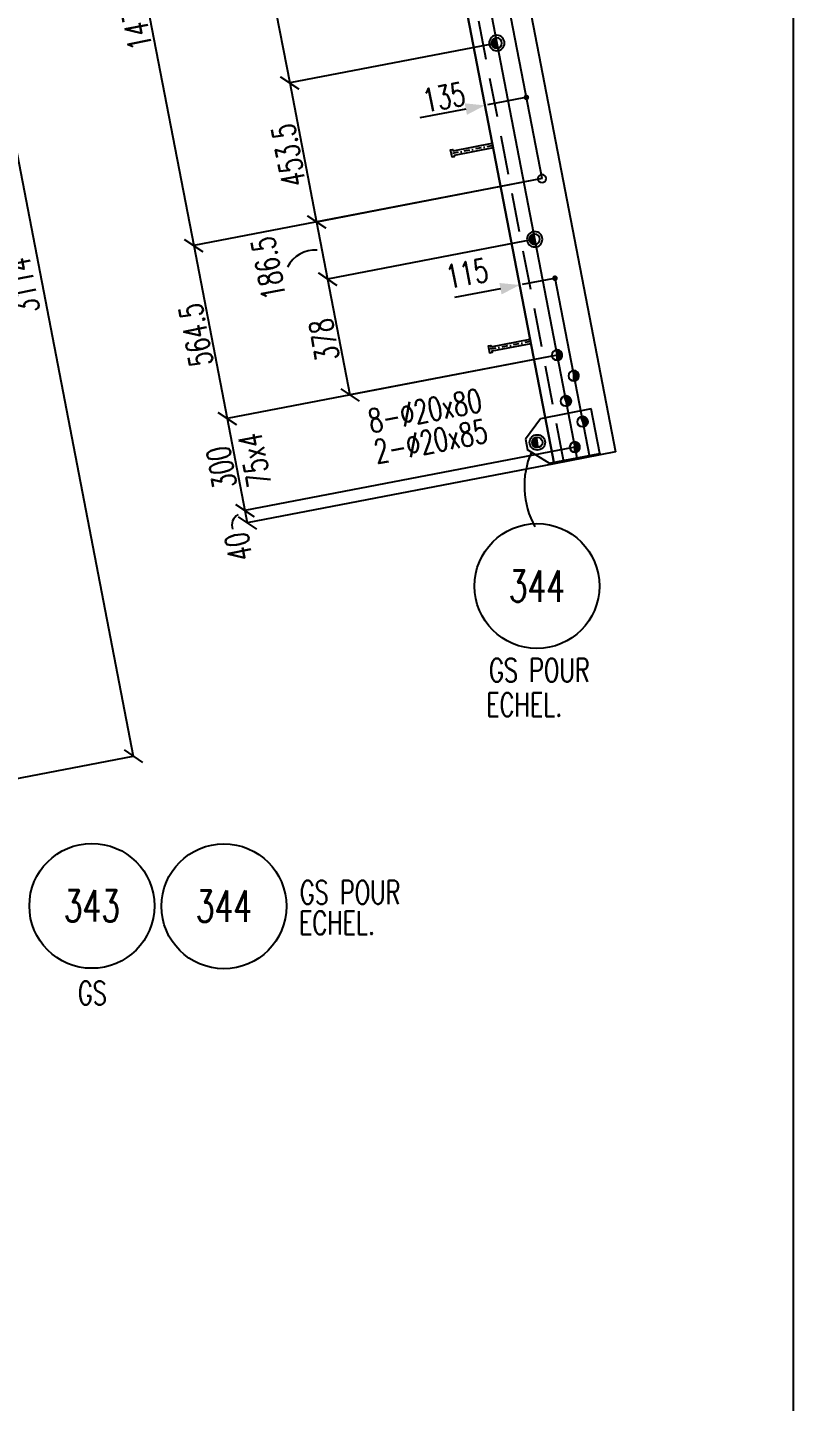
# Model space of a CAD drawing. Extents: x 550527 to 570802, y -97905 to -83555.
# Drawn here: x 568351 to 570802, y -91792 to -87392 of the extents above; entities that cross this region are included whole.
import ezdxf
from ezdxf.enums import TextEntityAlignment as Align

# ---------------------------------------------------------------- set-up
doc = ezdxf.new("R2010")
doc.units = 0
doc.header["$LTSCALE"] = 250
doc.header["$MEASUREMENT"] = 0
doc.linetypes.add('DASHDOT', pattern=[1, 0.5, -0.25, 0, -0.25])
doc.linetypes.add('DASHED', pattern=[0.75, 0.5, -0.25])
doc.layers.get('0').update_dxf_attribs({"linetype": 'CONTINUOUS'})
doc.layers.get('DEFPOINTS').update_dxf_attribs({"linetype": 'CONTINUOUS'})
for name, color, linetype in [('ASSI', 6, 'CONTINUOUS'), ('BOLLINI_1', 7, 'CONTINUOUS'), ('Echelon', 1, 'CONTINUOUS'), ('FORI', 2, 'CONTINUOUS'), ('LINEA_ANG', 2, 'CONTINUOUS'), ('LINEE_PIASTRA', 2, 'CONTINUOUS'), ('LINEE_PIASTRE', 2, 'CONTINUOUS'), ('LS', 7, 'CONTINUOUS'), ('MZ', 6, 'DASHDOT'), ('PIASTRE', 5, 'CONTINUOUS'), ('QT_MAL', 7, 'CONTINUOUS'), ('QT_MPR', 7, 'CONTINUOUS'), ('QT_MSP', 7, 'CONTINUOUS'), ('TESTI_A_P', 7, 'CONTINUOUS'), ('TRAT-Y', 7, 'DASHED')]:
    doc.layers.add(name, color=color, linetype=linetype)
doc.styles.add('QUOTE', font='ROMANS8.SHX', dxfattribs={"width": 0.7})
doc.styles.add('RQL', font='ROMANS8.SHX', dxfattribs={"width": 0.7})
doc.styles.add('RS', font='ROMANS8.shx', dxfattribs={"width": 0.7})
doc.styles.get("Standard").update_dxf_attribs({"font": 'ROMANS8.SHX', "width": 0.7})
doc.dimstyles.new('FRECCE1', dxfattribs={"dimtxt": 75, "dimasz": 8.33, "dimexe": 0, "dimexo": 0, "dimgap": 1, "dimtad": 1, "dimzin": 0, "dimdsep": 46, "dimtxsty": 'RS', "dimblk1": 'QUOTP', "dimblk2": 'QUOTF', "dimsah": 1, "dimcen": 0, "dimclrd": 2, "dimclre": 2, "dimclrt": 7, "dimadec": 0, "dimazin": 0, "dimtfac": 1, "dimtix": 1, "dimtmove": 2, "dimatfit": 3, "dimldrblk": 'QUOTP', "dimfxl": 1, "dimtolj": 1, "dimtzin": 0, "dimarcsym": 0})
doc.dimstyles.new('TRATTO', dxfattribs={"dimscale": 0, "dimtxt": 75, "dimasz": 50, "dimexe": 0, "dimexo": 0, "dimgap": 10, "dimtad": 1, "dimrnd": 0.5, "dimdsep": 46, "dimtxsty": 'RS', "dimblk1": 'OBLIQUE', "dimblk2": 'OBLIQUE', "dimsah": 1, "dimcen": 0.09, "dimclrd": 2, "dimclre": 2, "dimclrt": 7, "dimadec": 0, "dimazin": 0, "dimtfac": 1, "dimtix": 1, "dimtmove": 2, "dimatfit": 3, "dimfxl": 1, "dimtolj": 1, "dimtzin": 0, "dimarcsym": 0})

# ---------------------------------------------------------------- blocks, each defined once
blk = doc.blocks.new('20')
at = {"color": 0}
for p, q in [((0, 0.98), (0.02, 1)), ((0, 0.94), (0.06, 1)), ((1, -0.01), (0, 0.99)), ((0, 0.89), (0.1, 0.99)), ((0, 0.85), (0.14, 0.99)), ((0, 0.8), (0.18, 0.98)), ((0, 0.76), (0.22, 0.98)), ((0, 0.71), (0.25, 0.97)), ((0, 0.67), (0.29, 0.96)), ((1, -0.05), (0, 0.95)), ((0, 0.62), (0.32, 0.95)), ((0, 0.58), (0.36, 0.93)), ((0, 0.53), (0.39, 0.92)), ((0, 0.49), (0.42, 0.91)), ((1, -0.09), (0, 0.9)), ((0, 0.44), (0.45, 0.89)), ((0, 0.4), (0.48, 0.88)), ((0.99, -0.13), (0, 0.86)), ((0, 0.35), (0.51, 0.86)), ((0, 0.31), (0.54, 0.84)), ((0, 0.26), (0.56, 0.83)), ((0.99, -0.17), (0, 0.81)), ((0, 0.22), (0.59, 0.81)), ((0, 0.17), (0.61, 0.79)), ((0.98, -0.21), (0, 0.77)), ((0, 0.13), (0.64, 0.77)), ((0, 0.08), (0.66, 0.75)), ((0, 0.04), (0.69, 0.73)), ((0.97, -0.25), (0, 0.72)), ((0, -0.01), (0.71, 0.7)), ((0.96, -0.28), (0, 0.68)), ((0, -0.05), (0.73, 0.68)), ((0, -0.1), (0.75, 0.66)), ((0.95, -0.32), (0, 0.63)), ((0, -0.14), (0.77, 0.63)), ((0, -0.19), (0.79, 0.61)), ((0.94, -0.35), (0, 0.59)), ((0, -0.23), (0.81, 0.58)), ((0, -0.28), (0.83, 0.56)), ((0.92, -0.38), (0, 0.54)), ((0, -0.32), (0.85, 0.53)), ((0.91, -0.41), (0, 0.5)), ((0, -0.36), (0.87, 0.5)), ((0, -0.41), (0.88, 0.47)), ((0.9, -0.44), (0, 0.45)), ((0, -0.45), (0.9, 0.44)), ((0.88, -0.47), (0, 0.41)), ((0, -0.5), (0.91, 0.41)), ((0, -0.54), (0.92, 0.38)), ((0.87, -0.5), (0, 0.36)), ((0, -0.59), (0.94, 0.35)), ((0.85, -0.53), (0, 0.32)), ((0, -0.63), (0.95, 0.31)), ((0, -0.68), (0.96, 0.28)), ((0.83, -0.56), (0, 0.27)), ((0, -0.72), (0.97, 0.25)), ((0.81, -0.58), (0, 0.23)), ((0, -0.77), (0.98, 0.21)), ((0.79, -0.61), (0, 0.18)), ((0, -0.81), (0.99, 0.17)), ((0.77, -0.63), (0, 0.14)), ((0, -0.86), (0.99, 0.13)), ((0.75, -0.66), (0, 0.09)), ((0, -0.9), (1, 0.09)), ((0.73, -0.68), (0, 0.05)), ((0, -0.95), (1, 0.05)), ((0.71, -0.7), (0, 0.01)), ((0, -0.99), (1, 0.01)), ((1, 0.04), (0.04, 1)), ((1, 0.09), (0.09, 1)), ((0.99, 0.14), (0.14, 0.99)), ((0.98, 0.19), (0.19, 0.98)), ((0.97, 0.25), (0.25, 0.97)), ((0.95, 0.31), (0.31, 0.95)), ((0.92, 0.38), (0.38, 0.92)), ((0.88, 0.47), (0.47, 0.88)), ((0.81, 0.59), (0.59, 0.81)), ((0.69, -0.73), (0, -0.04)), ((0.66, -0.75), (0, -0.08)), ((0.64, -0.77), (0, -0.13)), ((0.61, -0.79), (0, -0.17)), ((0.59, -0.81), (0, -0.22)), ((0.56, -0.83), (0, -0.26)), ((0.54, -0.84), (0, -0.31)), ((0.51, -0.86), (0, -0.35)), ((0.48, -0.88), (0, -0.4)), ((0.45, -0.89), (0, -0.44)), ((0.42, -0.91), (0, -0.49)), ((0.39, -0.92), (0, -0.53)), ((0.36, -0.93), (0, -0.58)), ((0.32, -0.95), (0, -0.62)), ((0.29, -0.96), (0, -0.67)), ((0.25, -0.97), (0, -0.71)), ((0.22, -0.98), (0, -0.76)), ((0.18, -0.98), (0, -0.8)), ((0.14, -0.99), (0, -0.85)), ((0.1, -0.99), (0, -0.89)), ((0.04, -1), (1, -0.04)), ((0.09, -1), (1, -0.09)), ((0.14, -0.99), (0.99, -0.14)), ((0.19, -0.98), (0.98, -0.19)), ((0.25, -0.97), (0.97, -0.25)), ((0.31, -0.95), (0.95, -0.31)), ((0.38, -0.92), (0.92, -0.38)), ((0.47, -0.88), (0.88, -0.47)), ((0.59, -0.81), (0.81, -0.59))]:
    blk.add_line(p, q, dxfattribs=at)
blk.add_line((0, 1), (0, -1))
blk.add_circle((0, 0), 1)
blk = doc.blocks.new('16')
blk.add_circle((0, 0), 1)
blk = doc.blocks.new('ASSE98')
blk.add_line((0, 0), (1, 0))
at = {"color": 7, "style": 'QUOTE', "width": 0.5, "flags": 1}
for tag, p in [('TI', (1.3831, 6.8273)), ('DI_S', (1.3831, 6.4218)), ('D_S', (1.3831, 6.0209)), ('E_S', (1.3831, 5.6806)), ('NFORI', (1.3645, 5.2979)), ('ALAR', (1.3635, 4.9325)), ('FAM', (1.3775, 4.5465)), ('ALA', (1.3831, 4.1926)), ('DISP2', (1.3831, 3.8497)), ('DISP1', (1.3831, 3.5069)), ('PINZAF', (1.3831, 3.164)), ('PINZAI', (1.3831, 2.8211)), ('TRP', (1.3831, 2.4783)), ('NP', (1.3831, 2.1354)), ('SV', (1.3831, 1.7926)), ('PESO', (1.3831, 1.4497)), ('QUA', (1.3831, 1.1069)), ('LUN', (1.3831, 0.764)), ('PROF', (1.3831, 0.4211)), ('POS', (1.3831, 0.0783))]:
    blk.add_attdef(tag, p, '', height=0.2, dxfattribs=at)
at = {"color": 7, "flags": 1}
for tag, p in [('LAV1', (3.0743, 6.8285)), ('LAV2', (3.0743, 6.4951)), ('LAV3', (3.0743, 6.1618)), ('LAV4', (3.0743, 5.8285)), ('LAV5', (3.0743, 5.4951)), ('LAV6', (3.0743, 5.1618)), ('LAV7', (3.0743, 4.8285)), ('LAV8', (3.0743, 4.4951)), ('LAV9', (3.0743, 4.1618)), ('LAV10', (3.0743, 3.8285))]:
    blk.add_attdef(tag, p, '', height=0.2, dxfattribs=at)
blk = doc.blocks.new('P20')
at = {"color": 0}
for p, q in [((0, 0.98), (0.02, 1)), ((0, 0.94), (0.06, 1)), ((1, -0.01), (0, 0.99)), ((0, 0.89), (0.1, 0.99)), ((0, 0.85), (0.14, 0.99)), ((0, 0.8), (0.18, 0.98)), ((0, 0.76), (0.22, 0.98)), ((0, 0.71), (0.25, 0.97)), ((0, 0.67), (0.29, 0.96)), ((1, -0.05), (0, 0.95)), ((0, 0.62), (0.32, 0.95)), ((0, 0.58), (0.36, 0.93)), ((0, 0.53), (0.39, 0.92)), ((0, 0.49), (0.42, 0.91)), ((1, -0.09), (0, 0.9)), ((0, 0.44), (0.45, 0.89)), ((0, 0.4), (0.48, 0.88)), ((0.99, -0.13), (0, 0.86)), ((0, 0.35), (0.51, 0.86)), ((0, 0.31), (0.54, 0.84)), ((0, 0.26), (0.56, 0.83)), ((0.99, -0.17), (0, 0.81)), ((0, 0.22), (0.59, 0.81)), ((0, 0.17), (0.61, 0.79)), ((0.98, -0.21), (0, 0.77)), ((0, 0.13), (0.64, 0.77)), ((0, 0.08), (0.66, 0.75)), ((0, 0.04), (0.69, 0.73)), ((0.97, -0.25), (0, 0.72)), ((0, -0.01), (0.71, 0.7)), ((0.96, -0.28), (0, 0.68)), ((0, -0.05), (0.73, 0.68)), ((0, -0.1), (0.75, 0.66)), ((0.95, -0.32), (0, 0.63)), ((0, -0.14), (0.77, 0.63)), ((0, -0.19), (0.79, 0.61)), ((0.94, -0.35), (0, 0.59)), ((0, -0.23), (0.81, 0.58)), ((0, -0.28), (0.83, 0.56)), ((0.92, -0.38), (0, 0.54)), ((0, -0.32), (0.85, 0.53)), ((0.91, -0.41), (0, 0.5)), ((0, -0.36), (0.87, 0.5)), ((0, -0.41), (0.88, 0.47)), ((0.9, -0.44), (0, 0.45)), ((0, -0.45), (0.9, 0.44)), ((0.88, -0.47), (0, 0.41)), ((0, -0.5), (0.91, 0.41)), ((0, -0.54), (0.92, 0.38)), ((0.87, -0.5), (0, 0.36)), ((0, -0.59), (0.94, 0.35)), ((0.85, -0.53), (0, 0.32)), ((0, -0.63), (0.95, 0.31)), ((0, -0.68), (0.96, 0.28)), ((0.83, -0.56), (0, 0.27)), ((0, -0.72), (0.97, 0.25)), ((0.81, -0.58), (0, 0.23)), ((0, -0.77), (0.98, 0.21)), ((0.79, -0.61), (0, 0.18)), ((0, -0.81), (0.99, 0.17)), ((0.77, -0.63), (0, 0.14)), ((0, -0.86), (0.99, 0.13)), ((0.75, -0.66), (0, 0.09)), ((0, -0.9), (1, 0.09)), ((0.73, -0.68), (0, 0.05)), ((0, -0.95), (1, 0.05)), ((0.71, -0.7), (0, 0.01)), ((0, -0.99), (1, 0.01)), ((1, 0.04), (0.04, 1)), ((1, 0.09), (0.09, 1)), ((0.99, 0.14), (0.14, 0.99)), ((0.98, 0.19), (0.19, 0.98)), ((0.97, 0.25), (0.25, 0.97)), ((0.95, 0.31), (0.31, 0.95)), ((0.92, 0.38), (0.38, 0.92)), ((0.88, 0.47), (0.47, 0.88)), ((0.81, 0.59), (0.59, 0.81)), ((0.69, -0.73), (0, -0.04)), ((0.66, -0.75), (0, -0.08)), ((0.64, -0.77), (0, -0.13)), ((0.61, -0.79), (0, -0.17)), ((0.59, -0.81), (0, -0.22)), ((0.56, -0.83), (0, -0.26)), ((0.54, -0.84), (0, -0.31)), ((0.51, -0.86), (0, -0.35)), ((0.48, -0.88), (0, -0.4)), ((0.45, -0.89), (0, -0.44)), ((0.42, -0.91), (0, -0.49)), ((0.39, -0.92), (0, -0.53)), ((0.36, -0.93), (0, -0.58)), ((0.32, -0.95), (0, -0.62)), ((0.29, -0.96), (0, -0.67)), ((0.25, -0.97), (0, -0.71)), ((0.22, -0.98), (0, -0.76)), ((0.18, -0.98), (0, -0.8)), ((0.14, -0.99), (0, -0.85)), ((0.1, -0.99), (0, -0.89)), ((0.04, -1), (1, -0.04)), ((0.09, -1), (1, -0.09)), ((0.14, -0.99), (0.99, -0.14)), ((0.19, -0.98), (0.98, -0.19)), ((0.25, -0.97), (0.97, -0.25)), ((0.31, -0.95), (0.95, -0.31)), ((0.38, -0.92), (0.92, -0.38)), ((0.47, -0.88), (0.88, -0.47)), ((0.59, -0.81), (0.81, -0.59))]:
    blk.add_line(p, q, dxfattribs=at)
for radius in [1.5, 1]:
    blk.add_circle((0, 0), radius)
blk = doc.blocks.new('MRKR_98')
blk.add_point((0, 0))
at = {"color": 7, "style": 'QUOTE', "width": 0.5, "flags": 1}
for tag, p in [('TI', (3.73, 6.83)), ('DI_S', (3.73, 6.42)), ('AUX2', (3.71, 4.93)), ('NFORI', (3.72, 5.3)), ('D_S', (3.73, 6.02)), ('E_S', (3.73, 5.68)), ('FAM', (3.73, 4.55)), ('AUX1', (3.73, 4.19)), ('COMMESSA', (3.73, 3.85)), ('MD', (3.73, 3.51)), ('MP', (3.73, 3.16)), ('LARGHEZZA', (3.73, 2.82)), ('SPESSORE', (3.73, 2.48)), ('NP', (3.73, 2.14)), ('SV', (3.73, 1.79)), ('PESO', (3.73, 1.45)), ('QUA', (3.73, 1.11)), ('LUN', (3.73, 0.76)), ('PROF', (3.73, 0.42)), ('POS', (3.73, 0.08))]:
    blk.add_attdef(tag, p, '', height=0.2, dxfattribs=at)
at = {"color": 7, "flags": 1}
for tag, p in [('LAV1', (5.26, 6.88)), ('LAV2', (5.26, 6.55)), ('LAV3', (5.26, 6.21)), ('LAV4', (5.26, 5.88)), ('LAV5', (5.26, 5.55)), ('LAV6', (5.26, 5.21)), ('LAV7', (5.26, 4.88)), ('LAV8', (5.26, 4.55)), ('LAV9', (5.26, 4.21)), ('LAV10', (5.26, 3.88))]:
    blk.add_attdef(tag, p, '', height=0.2, dxfattribs=at)
blk = doc.blocks.new('xxx')
blk.add_circle((0, 0), 8)
at = {"color": 3, "style": 'RQL', "width": 0.7}
blk.add_attdef('POS', text='', height=4, dxfattribs=at).set_placement((0, 0), align=Align.MIDDLE)
at = {"style": 'RQL', "width": 0.7, "flags": 1}
for tag, p in [('POS1', (-0.39, -5.42)), ('TIPO', (-0.39, -8.66))]:
    blk.add_attdef(tag, p, '', height=2, dxfattribs=at)
blk = doc.blocks.new('A$C6E393FD9')
at = {"layer": 'Echelon', "color": 3}
blk.add_lwpolyline([(2.5, 0), (0, 19.8), (168.6, 41.4), (167.9, 47.2), (177.8, 48.5), (181.8, 17.1), (171.9, 15.8), (171.2, 21.6), (2.5, 0)], close=True, dxfattribs=at)
at = {"layer": 'MZ', "ltscale": 0.2}
blk.add_line((1.3, 9.9), (179.8, 32.8), dxfattribs=at)
blk = doc.blocks.new('_OBLIQUE')
at = {"color": 0, "linetype": 'ByBlock'}
blk.add_line((-0.5, -0.5), (0.5, 0.5), dxfattribs=at)
blk = doc.blocks.new('*D79')
at = {"layer": 'DEFPOINTS', "color": 0, "transparency": 16777216}
for p in [(567771, -86731.6), (568689.4, -89725.6), (567142.9, -90023.8)]:
    blk.add_point(p, dxfattribs=at)
at = {"layer": 'QT_MPR', "color": 2, "lineweight": -2, "transparency": 16777216}
for p, q in [((567771, -86731.6), (568099.8, -86668.2)), ((568099.8, -86668.2), (568689.4, -89725.6)), ((567142.9, -90023.8), (568689.4, -89725.6))]:
    blk.add_line(p, q, dxfattribs=at)
at = {"layer": 'QT_MPR', "color": 2, "lineweight": -2, "transparency": 16777216, "xscale": 50, "yscale": 50, "zscale": 50}
for p, rotation in [((568099.8, -86668.2), 100.9154326102447), ((568689.4, -89725.6), 280.9154326102447)]:
    blk.add_blockref('_OBLIQUE', p, dxfattribs=dict(at, rotation=rotation))
at = {"layer": 'QT_MPR', "color": 7, "transparency": 16777216, "insert": (568337.4, -88218.7), "char_height": 75, "attachment_point": 5, "rotation": 100.9154, "style": 'RS'}
blk.add_mtext('\\A1;3114', dxfattribs=at)
blk = doc.blocks.new('*D107')
at = {"layer": 'DEFPOINTS', "color": 0, "transparency": 16777216}
for p in [(569718.2, -86426.3), (569997.8, -87875.9), (568883.3, -88090.8)]:
    blk.add_point(p, dxfattribs=at)
at = {"layer": 'QT_MPR', "color": 2, "lineweight": -2, "transparency": 16777216}
for p, q in [((569718.2, -86426.3), (568603.8, -86641.2)), ((568603.8, -86641.2), (568883.3, -88090.8)), ((569997.8, -87875.9), (568883.3, -88090.8))]:
    blk.add_line(p, q, dxfattribs=at)
at = {"layer": 'QT_MPR', "color": 2, "lineweight": -2, "transparency": 16777216, "xscale": 50, "yscale": 50, "zscale": 50}
for p, rotation in [((568603.8, -86641.2), 100.9154326102476), ((568883.3, -88090.8), 280.9154326102476)]:
    blk.add_blockref('_OBLIQUE', p, dxfattribs=dict(at, rotation=rotation))
at = {"layer": 'QT_MPR', "color": 7, "transparency": 16777216, "insert": (568696.9, -87375), "char_height": 75, "attachment_point": 5, "rotation": 100.9154, "style": 'RS'}
blk.add_mtext('\\A1;1476', dxfattribs=at)
blk = doc.blocks.new('*D108')
at = {"layer": 'DEFPOINTS', "color": 0, "transparency": 16777216}
for p in [(569997.8, -87875.9), (570045.7, -88441.2), (568990.2, -88644.8)]:
    blk.add_point(p, dxfattribs=at)
at = {"layer": 'QT_MPR', "color": 2, "lineweight": -2, "transparency": 16777216}
for p, q in [((569997.8, -87875.9), (568883.3, -88090.8)), ((568883.3, -88090.8), (568990.2, -88644.8)), ((570045.7, -88441.2), (568990.2, -88644.8))]:
    blk.add_line(p, q, dxfattribs=at)
at = {"layer": 'QT_MPR', "color": 2, "lineweight": -2, "transparency": 16777216, "xscale": 50, "yscale": 50, "zscale": 50}
for p, rotation in [((568883.3, -88090.8), 100.9154326102476), ((568990.2, -88644.8), 280.9154326102476)]:
    blk.add_blockref('_OBLIQUE', p, dxfattribs=dict(at, rotation=rotation))
at = {"layer": 'QT_MPR', "color": 7, "transparency": 16777216, "insert": (568890.1, -88376.8), "char_height": 75, "attachment_point": 5, "rotation": 100.9154, "style": 'RS'}
blk.add_mtext('\\A1;564.5', dxfattribs=at)
blk = doc.blocks.new('*D109')
at = {"layer": 'DEFPOINTS', "color": 0, "transparency": 16777216}
for p in [(570045.7, -88441.2), (570102.5, -88735.9), (569047, -88939.4)]:
    blk.add_point(p, dxfattribs=at)
at = {"layer": 'QT_MPR', "color": 2, "lineweight": -2, "transparency": 16777216}
for p, q in [((570045.7, -88441.2), (568990.2, -88644.8)), ((568990.2, -88644.8), (569047, -88939.4)), ((570102.5, -88735.9), (569047, -88939.4))]:
    blk.add_line(p, q, dxfattribs=at)
at = {"layer": 'QT_MPR', "color": 2, "lineweight": -2, "transparency": 16777216, "xscale": 50, "yscale": 50, "zscale": 50}
for p, rotation in [((568990.2, -88644.8), 100.9154326102476), ((569047, -88939.4), 280.9154326102476)]:
    blk.add_blockref('_OBLIQUE', p, dxfattribs=dict(at, rotation=rotation))
at = {"layer": 'QT_MPR', "color": 7, "transparency": 16777216, "insert": (569078.2, -88777.6), "char_height": 75, "attachment_point": 5, "rotation": 100.9154, "style": 'RS'}
blk.add_mtext('\\A1;75x4', dxfattribs=at)
blk = doc.blocks.new('*D110')
at = {"layer": 'DEFPOINTS', "color": 0, "transparency": 16777216}
for p in [(570045.7, -88441.2), (570102.5, -88735.9), (569047, -88939.4)]:
    blk.add_point(p, dxfattribs=at)
at = {"layer": 'QT_MPR', "color": 2, "lineweight": -2, "transparency": 16777216}
for p, q in [((570045.7, -88441.2), (568990.2, -88644.8)), ((568990.2, -88644.8), (569047, -88939.4)), ((570102.5, -88735.9), (569047, -88939.4))]:
    blk.add_line(p, q, dxfattribs=at)
at = {"layer": 'QT_MPR', "color": 2, "lineweight": -2, "transparency": 16777216, "xscale": 50, "yscale": 50, "zscale": 50}
for p, rotation in [((568990.2, -88644.8), 100.9154326102476), ((569047, -88939.4), 280.9154326102476)]:
    blk.add_blockref('_OBLIQUE', p, dxfattribs=dict(at, rotation=rotation))
at = {"layer": 'QT_MPR', "color": 7, "transparency": 16777216, "insert": (568971.9, -88801.1), "char_height": 75, "attachment_point": 5, "rotation": 100.9154, "style": 'RS'}
blk.add_mtext('\\A1;300', dxfattribs=at)
blk = doc.blocks.new('*D111')
at = {"layer": 'DEFPOINTS', "color": 0, "transparency": 16777216}
for p in [(570102.5, -88735.9), (570036.5, -88789.3), (569054.5, -88978.7)]:
    blk.add_point(p, dxfattribs=at)
at = {"layer": 'QT_MPR', "color": 2, "lineweight": -2, "transparency": 16777216}
for p, q in [((570102.5, -88735.9), (569047, -88939.4)), ((570036.5, -88789.3), (569054.5, -88978.7)), ((569047, -88939.4), (569054.5, -88978.7))]:
    blk.add_line(p, q, dxfattribs=at)
at = {"layer": 'QT_MPR', "color": 2, "lineweight": -2, "transparency": 16777216, "xscale": 50, "yscale": 50, "zscale": 50}
for p, rotation in [((569047, -88939.4), 100.9154326102476), ((569054.5, -88978.7), 280.9154326102476)]:
    blk.add_blockref('_OBLIQUE', p, dxfattribs=dict(at, rotation=rotation))
at = {"layer": 'QT_MPR', "color": 7, "transparency": 16777216, "insert": (569026.5, -89054.9), "char_height": 75, "attachment_point": 5, "rotation": 100.9154, "style": 'RS'}
blk.add_mtext('\\A1;40', dxfattribs=at)
blk = doc.blocks.new('*D115')
at = {"layer": 'DEFPOINTS', "color": 0, "transparency": 16777216}
for p in [(569725.9, -86782.6), (569853, -87441.9), (569190.2, -87569.7)]:
    blk.add_point(p, dxfattribs=at)
at = {"layer": 'QT_MSP', "color": 2, "lineweight": -2, "transparency": 16777216}
for p, q in [((569725.9, -86782.6), (569063.1, -86910.5)), ((569063.1, -86910.5), (569190.2, -87569.7)), ((569853, -87441.9), (569190.2, -87569.7))]:
    blk.add_line(p, q, dxfattribs=at)
at = {"layer": 'QT_MSP', "color": 2, "lineweight": -2, "transparency": 16777216, "xscale": 50, "yscale": 50, "zscale": 50}
for p, rotation in [((569063.1, -86910.5), 100.9154326102476), ((569190.2, -87569.7), 280.9154326102476)]:
    blk.add_blockref('_OBLIQUE', p, dxfattribs=dict(at, rotation=rotation))
at = {"layer": 'QT_MSP', "color": 7, "transparency": 16777216, "insert": (569080, -87249.1), "char_height": 75, "attachment_point": 5, "rotation": 100.9154, "style": 'RS'}
blk.add_mtext('\\A1;671', dxfattribs=at)
blk = doc.blocks.new('*D116')
at = {"layer": 'DEFPOINTS', "color": 0, "transparency": 16777216}
for p in [(569853, -87441.9), (569997.8, -87875.9), (569276.1, -88015.1)]:
    blk.add_point(p, dxfattribs=at)
at = {"layer": 'QT_MSP', "color": 2, "lineweight": -2, "transparency": 16777216}
for p, q in [((569853, -87441.9), (569190.2, -87569.7)), ((569190.2, -87569.7), (569276.1, -88015.1)), ((569997.8, -87875.9), (569276.1, -88015.1))]:
    blk.add_line(p, q, dxfattribs=at)
at = {"layer": 'QT_MSP', "color": 2, "lineweight": -2, "transparency": 16777216, "xscale": 50, "yscale": 50, "zscale": 50}
for p, rotation in [((569190.2, -87569.7), 100.9154326102476), ((569276.1, -88015.1), 280.9154326102476)]:
    blk.add_blockref('_OBLIQUE', p, dxfattribs=dict(at, rotation=rotation))
at = {"layer": 'QT_MSP', "color": 7, "transparency": 16777216, "insert": (569186.5, -87801.4), "char_height": 75, "attachment_point": 5, "rotation": 100.9154, "style": 'RS'}
blk.add_mtext('\\A1;453.5', dxfattribs=at)
blk = doc.blocks.new('*D117')
at = {"layer": 'DEFPOINTS', "color": 0, "transparency": 16777216}
for p in [(569997.8, -87875.9), (569974.2, -88070.3), (569311.4, -88198.1)]:
    blk.add_point(p, dxfattribs=at)
at = {"layer": 'QT_MSP', "color": 2, "lineweight": -2, "transparency": 16777216}
for p, q in [((569997.8, -87875.9), (569276.1, -88015.1)), ((569276.1, -88015.1), (569311.4, -88198.1)), ((569974.2, -88070.3), (569311.4, -88198.1))]:
    blk.add_line(p, q, dxfattribs=at)
at = {"layer": 'QT_MSP', "color": 2, "lineweight": -2, "transparency": 16777216, "xscale": 50, "yscale": 50, "zscale": 50}
for p, rotation in [((569276.1, -88015.1), 100.9154326102476), ((569311.4, -88198.1), 280.9154326102476)]:
    blk.add_blockref('_OBLIQUE', p, dxfattribs=dict(at, rotation=rotation))
at = {"layer": 'QT_MSP', "color": 7, "transparency": 16777216, "insert": (569122, -88163.1), "char_height": 75, "attachment_point": 5, "rotation": 100.9154, "style": 'RS'}
blk.add_mtext('\\A1;186.5', dxfattribs=at)
blk = doc.blocks.new('*D118')
at = {"layer": 'DEFPOINTS', "color": 0, "transparency": 16777216}
for p in [(569974.2, -88070.3), (570045.7, -88441.2), (569382.9, -88569)]:
    blk.add_point(p, dxfattribs=at)
at = {"layer": 'QT_MSP', "color": 2, "lineweight": -2, "transparency": 16777216}
for p, q in [((569974.2, -88070.3), (569311.4, -88198.1)), ((569311.4, -88198.1), (569382.9, -88569)), ((570045.7, -88441.2), (569382.9, -88569))]:
    blk.add_line(p, q, dxfattribs=at)
at = {"layer": 'QT_MSP', "color": 2, "lineweight": -2, "transparency": 16777216, "xscale": 50, "yscale": 50, "zscale": 50}
for p, rotation in [((569311.4, -88198.1), 100.9154326102476), ((569382.9, -88569), 280.9154326102476)]:
    blk.add_blockref('_OBLIQUE', p, dxfattribs=dict(at, rotation=rotation))
at = {"layer": 'QT_MSP', "color": 7, "transparency": 16777216, "insert": (569300.5, -88392.6), "char_height": 75, "attachment_point": 5, "rotation": 100.9154, "style": 'RS'}
blk.add_mtext('\\A1;378', dxfattribs=at)
blk = doc.blocks.new('QUOTP')
at = {"layer": 'ASSI', "color": 2, "const_width": 1.07}
blk.add_lwpolyline([(-0.53, 0, 1), (0.53, 0, 1)], format="xyb", close=True, dxfattribs=at)
blk = doc.blocks.new('QUOTF')
at = {"layer": 'LS', "color": 2}
blk.add_line((7.5, 0), (25.5, 0), dxfattribs=at)
blk.add_solid([(7.5, 2.25), (0, 0), (7.5, -2.25)], dxfattribs=at)
blk = doc.blocks.new('*D126')
at = {"layer": 'DEFPOINTS', "color": 0, "transparency": 16777216}
for p in [(569815.1, -87641.6), (569815.1, -87641.6), (569947.7, -87616)]:
    blk.add_point(p, dxfattribs=at)
at = {"layer": 'QT_MAL', "color": 2, "lineweight": -2, "transparency": 16777216}
for p, q in [((569815.1, -87641.6), (569815.1, -87641.6)), ((569939.5, -87617.6), (569823.3, -87640)), ((569947.7, -87616), (569947.7, -87616))]:
    blk.add_line(p, q, dxfattribs=at)
at = {"layer": 'QT_MAL', "color": 2, "lineweight": -2, "transparency": 16777216, "xscale": 8.33, "yscale": 8.33, "zscale": 8.33}
for name, p, rotation in [('QUOTP', (569947.7, -87616), 10.91543261025151), ('QUOTF', (569815.1, -87641.6), 190.9154326102515)]:
    blk.add_blockref(name, p, dxfattribs=dict(at, rotation=rotation))
at = {"layer": 'QT_MAL', "color": 7, "transparency": 16777216, "insert": (569683.7, -87615.4), "char_height": 75, "attachment_point": 5, "rotation": 10.9154, "style": 'RS'}
blk.add_mtext('\\A1;135', dxfattribs=at)
blk = doc.blocks.new('*D131')
at = {"layer": 'DEFPOINTS', "color": 0, "transparency": 16777216}
for p in [(569926, -88216.8), (569926, -88216.8), (570039, -88195)]:
    blk.add_point(p, dxfattribs=at)
at = {"layer": 'QT_MAL', "color": 2, "lineweight": -2, "transparency": 16777216}
for p, q in [((570030.8, -88196.6), (569934.2, -88215.2)), ((570039, -88195), (570039, -88195))]:
    blk.add_line(p, q, dxfattribs=at)
at = {"layer": 'QT_MAL', "color": 2, "lineweight": -2, "transparency": 16777216, "xscale": 8.33, "yscale": 8.33, "zscale": 8.33}
for name, p, rotation in [('QUOTF', (569926, -88216.8), 190.9154326102476), ('QUOTP', (570039, -88195), 10.91543261024767)]:
    blk.add_blockref(name, p, dxfattribs=dict(at, rotation=rotation))
at = {"layer": 'QT_MAL', "color": 7, "transparency": 16777216, "insert": (569757.5, -88179.8), "char_height": 75, "attachment_point": 5, "rotation": 10.9154, "style": 'RS'}
blk.add_mtext('\\A1;115', dxfattribs=at)
blk = doc.blocks.new('bull')
at = {"style": 'RS', "width": 0.7, "flags": 1}
for tag, p in [('NN', (-12.25, 0)), ('DIAMETRO', (0, -4.86)), ('SERRAGGIO', (0, -9.71)), ('LUNGHEZZA', (0, -14.57)), ('NB', (0, -19.43)), ('TIPO', (0, -24.12)), ('EL', (-0.14, -29))]:
    blk.add_attdef(tag, p, '', height=3, dxfattribs=at)
at = {"style": 'RS', "width": 0.7}
blk.add_attdef('BULLONE', (0, 0), '', height=3, dxfattribs=at)

msp = doc.modelspace()

# ---------------------------------------------------------------- linework, layer by layer
at = {"layer": 'LINEA_ANG'}
for p, q in [((570036.454, -88789.315), (569442.81, -85711.034)), ((569639.192, -85673.162), (570232.835, -88751.443)), ((570232.835, -88751.443), (570036.454, -88789.315))]:
    msp.add_line(p, q, dxfattribs=at)
at = {"layer": 'LINEE_PIASTRA'}
for p, q in [((569993.318, -88644.885), (569944.818, -88710.251)), ((570020.775, -88787.262), (569951.446, -88744.618))]:
    msp.add_line(p, q, dxfattribs=at)
at = {"layer": 'LINEE_PIASTRE'}
for p, q in [((570155.333, -88613.641), (569993.318, -88644.885)), ((570182.79, -88756.017), (570155.333, -88613.641)), ((569944.818, -88710.251), (569951.446, -88744.618)), ((570020.775, -88787.262), (570182.79, -88756.017))]:
    msp.add_line(p, q, dxfattribs=at)
at = {"layer": 'LS', "color": 6}
for p, q in [((569516.463, -85696.83), (570110.107, -88775.111)), ((569997.789, -87875.893), (569718.239, -86426.317)), ((570038.671, -88193.453), (570149.383, -88767.537))]:
    msp.add_line(p, q, dxfattribs=at)
at = {"layer": 'LS', "color": 8}
msp.add_lwpolyline([(550527.43, -83555.09), (550527.43, -97905.09), (566427.43, -97905.09), (566427.43, -95905.09), (570802.43, -95905.09), (570802.43, -83555.09), (550527.43, -83555.09)], close=True, dxfattribs=at)
at = {"layer": 'LS', "color": 6}
for centre, radius, start, end in [((569270.98, -88202.505), 97.513, 85.802882, 153.725365), ((570213.21, -88860.118), 272.091, 156.579719, 208.893218), ((569044.754, -88986.337), 39.582, 119.916174, 198.946539)]:
    msp.add_arc(centre, radius, start, end, dxfattribs=at)
at = {"layer": 'TRAT-Y'}
msp.add_line((570067.875, -88783.255), (569474.231, -85704.975), dxfattribs=at)

# ---------------------------------------------------------------- block references
at = {"layer": 'ASSI'}
ref = msp.add_blockref('ASSE98', (569442.808, -85711.025), dxfattribs=dict(at, xscale=3135, rotation=280.9154326102476))
ref.add_attrib('PROF', 'L200x20', (567740.363, -85158.797), dxfattribs={"layer": '0', "color": 2, "height": 87.5, "style": 'QUOTE', "width": 0.7})
ref.add_attrib('LUN', '3135', (568508.196, -85158.797), dxfattribs={"layer": '0', "color": 2, "height": 87.5, "style": 'QUOTE', "width": 0.7})
ref.add_attrib('SV', 'Lg.', (568323.03, -85158.797), dxfattribs={"layer": '0', "color": 2, "height": 87.5, "style": 'QUOTE', "width": 0.7})
at = {"layer": 'BOLLINI_1', "xscale": 24.99749993750913, "yscale": 24.99749993750913, "zscale": 24.99749993750913}
for p, values in [((569981.507, -89180.899), {'POS': '344'}), ((568557.206, -90205.068), {'POS': '343'}), ((568979.777, -90206.277), {'POS': '344'})]:
    msp.add_blockref('xxx', p, dxfattribs=at).add_auto_attribs(values)
at = {"layer": 'FORI'}
for name, p, xscale, yscale, zscale, rotation in [('P20', (569852.995, -87441.884), -16.5, 16.5, 16.5, 14.28781299771826), ('16', (569997.789, -87875.893), -13, 13, 13, 21.8308652204923), ('P20', (569974.185, -88070.305), -16.5, 16.5, 16.5, 14.28781299771826), ('20', (570045.711, -88441.195), -16.5, 16.5, 16.5, 180.0000000000074), ('20', (570099.19, -88507.264), -16.5, 16.5, 16.5, 180.0000000000074), ('20', (570074.115, -88588.481), 16.5, 16.5, 16.5, 21.83086522049233), ('20', (570127.594, -88654.635), 16.5, 16.5, 16.5, 21.83086522049259), ('P20', (569982.527, -88720.87), 16.5, 16.5, 16.5, 187.5430522227817), ('20', (570102.519, -88735.852), -16.5, 16.5, 16.5, 180.0000000000076)]:
    msp.add_blockref(name, p, dxfattribs=dict(at, xscale=xscale, yscale=yscale, zscale=zscale, rotation=rotation))
at = {"layer": 'LS', "color": 6, "xscale": 0.75, "yscale": 0.75, "zscale": 0.75, "rotation": 183.6182233075684}
for p in [(569840.419, -87762.814), (569961.384, -88390.069)]:
    msp.add_blockref('A$C6E393FD9', p, dxfattribs=at)
at = {"layer": 'LS', "color": 7, "xscale": 25, "yscale": 25, "zscale": 25, "rotation": 10.93381678575579}
for p, values in [((569449.823, -88690.758), {'BULLONE': '8-%%c20x80                '}), ((569468.79, -88788.943), {'BULLONE': '2-%%c20x85                '})]:
    msp.add_blockref('bull', p, dxfattribs=at).add_auto_attribs(values)
at = {"layer": 'PIASTRE', "xscale": 20, "yscale": 20, "zscale": 20, "rotation": 100.9154326140078}
msp.add_blockref('MRKR_98', (570182.79, -88755.932), dxfattribs=at)

# ---------------------------------------------------------------- texts
at = {"layer": 'TESTI_A_P', "style": 'RS', "width": 0.7}
for s, p in [('GS POUR', (569828.295, -89487.859)), (' ECHEL.', (569783.411, -89598.176)), ('GS POUR', (569222.792, -90199.24)), (' ECHEL.', (569184.379, -90296.627)), ('GS', (568512.635, -90521.487))]:
    msp.add_text(s, height=75, dxfattribs=at).set_placement(p)

# ---------------------------------------------------------------- dimensions: what is measured, and where the dimension line sits
at = {"layer": 'QT_MAL'}
for base, p1, p2, angle, text, picture, middle in [((569815.117, -87641.595), (569947.676, -87616.031), (569815.117, -87641.595), 190.915433, '135', '*D126', (569683.711, -87615.448)), ((569926.04, -88216.774), (570038.969, -88194.996), (569926.04, -88216.774), 10.915433, '115', '*D131', (569757.545, -88179.787))]:
    dim = msp.add_linear_dim(base=base, p1=p1, p2=p2, angle=angle, text=text, dimstyle='FRECCE1', dxfattribs=at)
    dim.commit()
    dim.dimension.update_dxf_attribs({"geometry": picture, "text_midpoint": middle, "dimtype": 160})
at = {"layer": 'QT_MPR'}
for base, p1, p2, text, picture, middle in [((568883.323, -88090.816), (569718.241, -86426.316), (569997.789, -87875.893), '1476', '*D107', (568696.908, -87375.023)), ((568689.367, -89725.551), (567771.028, -86731.555), (567142.853, -90023.795), '3114', '*D79', (568337.376, -88218.723)), ((568990.151, -88644.759), (569997.789, -87875.893), (570045.711, -88441.195), '564.5', '*D108', (568890.096, -88376.782)), ((569046.974, -88939.413), (570045.711, -88441.195), (570102.519, -88735.852), '300', '*D110', (568971.922, -88801.081)), ((569046.974, -88939.413), (570045.711, -88441.195), (570102.519, -88735.852), '75x4', '*D109', (569078.187, -88777.6)), ((569054.544, -88978.665), (570102.519, -88735.852), (570036.452, -88789.305), '40', '*D111', (569026.549, -89054.885))]:
    dim = msp.add_linear_dim(base=base, p1=p1, p2=p2, angle=100.915433, text=text, dimstyle='TRATTO', override={"dimscale": 1}, dxfattribs=at)
    dim.commit()
    dim.dimension.update_dxf_attribs({"geometry": picture, "text_midpoint": middle, "dimtype": 160})
at = {"layer": 'QT_MSP'}
for base, p1, p2, text, picture, middle in [((569190.197, -87569.704), (569725.859, -86782.634), (569852.995, -87441.884), '671', '*D115', (569079.989, -87249.073)), ((569276.086, -88015.072), (569852.995, -87441.884), (569997.789, -87875.893), '453.5', '*D116', (569186.501, -87801.383)), ((569311.388, -88198.124), (569997.789, -87875.893), (569974.185, -88070.305), '186.5', '*D117', (569122.017, -88163.075)), ((569382.914, -88569.015), (569974.185, -88070.305), (570045.711, -88441.195), '378', '*D118', (569300.51, -88392.564))]:
    dim = msp.add_linear_dim(base=base, p1=p1, p2=p2, angle=100.915433, text=text, dimstyle='TRATTO', override={"dimscale": 1}, dxfattribs=at)
    dim.commit()
    dim.dimension.update_dxf_attribs({"geometry": picture, "text_midpoint": middle, "dimtype": 160})

doc.saveas('drawing.dxf')
